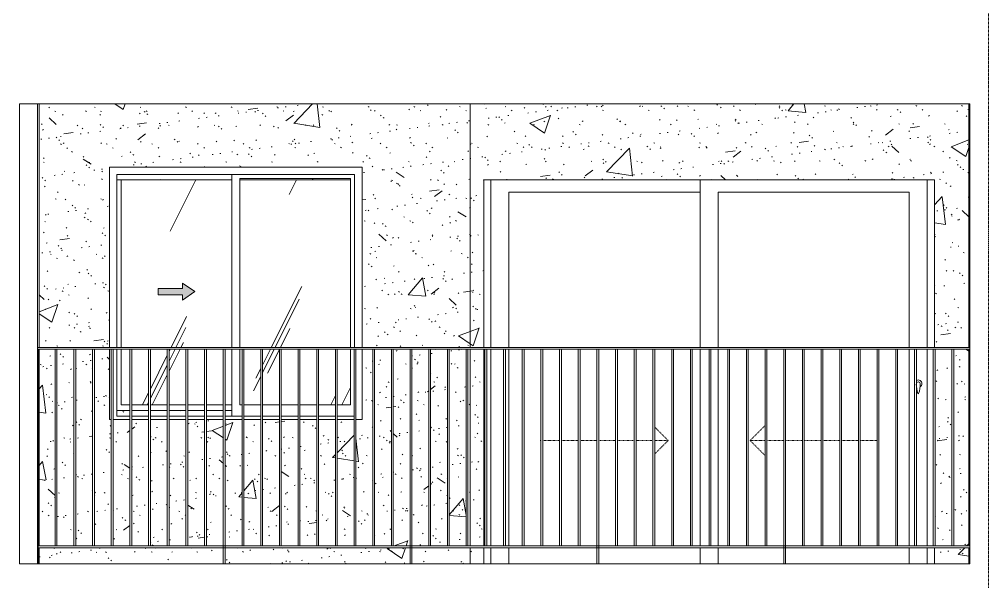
# Model space of a CAD drawing. Header units: millimetres. Extents: x -134153 to 99383, y -5233 to 35400.
# Drawn here: x 47884 to 53259, y 19302 to 22419 of the extents above; entities that cross this region are included whole.
import ezdxf

# ---------------------------------------------------------------- set-up
doc = ezdxf.new("R2010")
doc.units = ezdxf.units.MM
for name, pattern in [('1 NÉT CALL OUT', [6, 3, -3]), ('Dash', [6, 3, -3]), ('Grid Line', [22.225, 12.7, -3.175, 3.175, -3.175])]:
    doc.linetypes.add(name, pattern=pattern)
for name, color, linetype, lineweight in [('0-2', 250, 'Continuous', 5), ('A-DETL-GENF', 92, 'Continuous', 9), ('A-DETL-GENF-1', 92, '1 NÉT CALL OUT', 9), ('A-DOOR', 31, 'Continuous', 9), ('A-DOOR-FRAM', 31, 'Continuous', 9), ('A-DOOR-HDLN', 31, 'Dash', 9), ('A-FLOR-HRAL', 11, 'Continuous', 9), ('A-GLAZ', 151, 'Continuous', 9), ('A-GLAZ-3', 7, '1 NÉT CALL OUT', 9), ('A-WALL', 113, 'Continuous', 9), ('A-WALL-PATT-1', 9, 'Continuous', 9), ('I-WALL-1', 7, 'Continuous', 9), ('S-COLS', 52, 'Continuous', 9), ('S-GRID-1', 1, 'Grid Line', 9)]:
    doc.layers.add(name, color=color, linetype=linetype, lineweight=lineweight)
pattern_1 = [(50, (82572.6, 0), (1165.98, -102.01), [121.92, -1341.12]), (355, (82572.6, 0), (-225.554, 1222.763), [97.536, -1072.896]), (100.451, (82669.8, -8.5), (940.433, 1120.746), [103.616, -1139.776]), (46.184, (82572.6, 325.1), (1734.91, -269.07), [182.88, -2011.68]), (96.636, (82717.2, 302.7), (1519.38, 1583.54), [155.42, -1709.66]), (351.184, (82572.6, 325.1), (1519.39, 1583.52), [146.3, -1609.34]), (21, (82735.2, 243.8), (970.332, -654.498), [121.92, -1341.12]), (326, (82735.2, 243.8), (395.533, 1178.804), [97.536, -1072.896]), (71.451, (82816, 189.3), (1365.87, 524.296), [103.616, -1139.776]), (37.5, (82572.62, 0), (19.767, 541.153), [53.645, -1006.246, 53.645, -1035.507, -1076.96]), (37.5, (82572.62, 0), (19.767, 541.153), [-2149.043, 53.645, -1023.315]), (7.5, (82572.6, 0), (427.646, 641.156), [53.645, -567.334, 53.645, -981.862, -410.464]), (7.5, (82572.6, 0), (427.646, 641.156), [-1656.486, 53.645, -356.82]), (327.5, (82210.1, 0), (867.782, -36.665), [53.645, -352.755, 53.645, -1214.323, -1682.496]), (327.5, (82210.1, 0), (867.782, -36.665), [-1674.368, 53.645, -1628.85]), (317.5, (82047.56, 0), (948.028, 162.73), [53.645, -474.675, 53.645, -788.416, -1194.816]), (317.5, (82047.56, 0), (948.028, 162.73), [-1370.38, 53.645, -1141.17])]
pattern_2 = [(37.5, (82572.62, 0), (-5.1206, 156.61216), [5.364, -118.181, 5.364, -132.812, -132.08]), (37.5, (82572.62, 0), (-5.1206, 156.61216), [-261.722, 5.364, -126.716]), (7.5, (82572.62, 0), (143.847, 229.3842), [5.364, -61.285, 5.364, -105.989, -42.672]), (7.5, (82572.62, 0), (143.847, 229.3842), [-178.003, 5.364, -37.308]), (327.5, (82472.65, 0), (253.1176, 0.4601), [5.364, -35.276, 5.364, -140.94, -191.008]), (327.5, (82472.65, 0), (253.1176, 0.4601), [-186.944, 5.364, -185.644]), (317.5, (82472.65, 0), (244.3381, 71.3376), [5.364, -14.956, 5.364, -90.546, -109.728]), (317.5, (82472.65, 0), (244.3381, 71.3376), [-116.23, 5.364, -104.364])]
pattern_3 = [(63.435, (84482.24, 111.3), (-0.002, 1625.6), [567.96, -3066.99]), (63.435, (82856.64, 111.3), (-0.002, 1625.6), [567.96, -3066.99]), (63.435, (85260.4, 425.35), (-0.002, 1625.6), [567.96, -3066.99]), (63.435, (83634.8, 425.35), (-0.002, 1625.6), [567.96, -3066.99]), (63.435, (85142.64, 314.5), (-0.002, 1625.6), [567.96, -3066.99]), (63.435, (83517.04, 314.5), (-0.002, 1625.6), [567.96, -3066.99]), (63.435, (85022.6, 949.4), (-0.002, 1625.6), [276.06, -3358.9]), (63.435, (83397, 949.4), (-0.002, 1625.6), [276.06, -3358.9]), (63.435, (84944.06, 851.15), (-0.002, 1625.6), [567.96, -3066.99]), (63.435, (83318.46, 851.15), (-0.002, 1625.6), [567.96, -3066.99]), (63.435, (84957.9, 921.7), (-0.002, 1625.6), [567.96, -3066.99]), (63.435, (83332.3, 921.7), (-0.002, 1625.6), [567.96, -3066.99]), (63.435, (84302.1, 612.2), (-0.002, 1625.6), [567.96, -3066.99]), (63.435, (82676.5, 612.2), (-0.002, 1625.6), [567.96, -3066.99]), (63.435, (84315.9, 695.35), (-0.002, 1625.6), [567.96, -3066.99]), (63.435, (82690.3, 695.35), (-0.002, 1625.6), [567.96, -3066.99]), (63.435, (84319.65, 755.3), (-0.002, 1625.6), [567.96, -3066.99]), (63.435, (82694.05, 755.3), (-0.002, 1625.6), [567.96, -3066.99])]

# ---------------------------------------------------------------- blocks, each defined once
blk = doc.blocks.new('NCV_TKTC_TANG 6 - 8_rvt-6-TKCS_MẶT ĐỨNG HƯỚNG NAM')
at = {"layer": 'A-WALL-PATT-1'}
h = blk.add_hatch(dxfattribs=at)
h.set_pattern_fill('FP_31', color=256, style=0, pattern_type=2)
h.set_pattern_definition(pattern_1)
h.paths.add_polyline_path([(86756.1, 19400), (87508.6, 19400), (87508.6, 19490), (86487.6, 19490), (86487.6, 19400), (86546.1, 19400)])
h.paths.add_polyline_path([(88544.6, 19400), (88544.6, 19490), (87518.6, 19490), (87518.6, 19400), (88522.9, 19400)])
h.paths.add_polyline_path([(88554.6, 19400), (88877.6, 19400), (88877.6, 19490), (88554.6, 19490)])
h.paths.add_polyline_path([(88337.4, 19500), (88337.4, 20590), (88277.6, 20590), (88277.6, 20200), (88243.8, 20200), (88243.8, 19500)])
h.paths.add_polyline_path([(88347.4, 19500), (88441, 19500), (88441, 20590), (88347.4, 20590), (88347.4, 19763.8)])
h.paths.add_polyline_path([(88451, 19500), (88544.6, 19500), (88544.6, 20590), (88451, 20590), (88451, 19763.8)])
h.paths.add_polyline_path([(86576.2, 19500), (86576.2, 20590), (86487.6, 20590), (86487.6, 19500)])
h.paths.add_polyline_path([(86935.1, 19500), (86990.6, 19500), (86990.6, 20200), (86897, 20200), (86897, 19500)])
h.paths.add_polyline_path([(86887, 19500), (86887, 20200), (86877.6, 20200), (86877.6, 20590), (86793.4, 20590), (86793.4, 19500)])
h.paths.add_polyline_path([(86783.4, 19500), (86783.4, 20590), (86689.8, 20590), (86689.8, 19500)])
h.paths.add_polyline_path([(87000.6, 19500), (87094.2, 19500), (87094.2, 20200), (87000.6, 20200), (87000.6, 19536.6)])
h.paths.add_polyline_path([(87104.2, 19500), (87197.8, 19500), (87197.8, 20200), (87104.2, 20200), (87104.2, 19594.5)])
h.paths.add_polyline_path([(87207.8, 19500), (87301.4, 19500), (87301.4, 20200), (87207.8, 20200), (87207.8, 19652.3)])
h.paths.add_polyline_path([(87311.4, 19500), (87405, 19500), (87405, 20200), (87311.4, 20200), (87311.4, 19710.2)])
h.paths.add_polyline_path([(87415, 19500), (87508.6, 19500), (87508.6, 20200), (87415, 20200), (87415, 19763.8)])
h.paths.add_polyline_path([(87518.6, 19500), (87612.2, 19500), (87612.2, 20200), (87518.6, 20200), (87518.6, 19763.8)])
h.paths.add_polyline_path([(87622.2, 19500), (87715.8, 19500), (87715.8, 20200), (87622.2, 20200), (87622.2, 19763.8)])
h.paths.add_polyline_path([(87725.8, 19500), (87819.4, 19500), (87819.4, 20200), (87725.8, 20200), (87725.8, 19763.8)])
h.paths.add_polyline_path([(87829.4, 19500), (87923, 19500), (87923, 20200), (87829.4, 20200), (87829.4, 19763.8)])
h.paths.add_polyline_path([(87933, 19500), (88026.6, 19500), (88026.6, 20200), (87933, 20200), (87933, 19763.8)])
h.paths.add_polyline_path([(88036.6, 19500), (88130.2, 19500), (88130.2, 20200), (88036.6, 20200), (88036.6, 19763.8)])
h.paths.add_polyline_path([(88140.2, 19500), (88233.8, 19500), (88233.8, 20200), (88140.2, 20200), (88140.2, 19763.8)])
h.paths.add_polyline_path([(88554.6, 19500), (88648.2, 19500), (88648.2, 20590), (88554.6, 20590), (88554.6, 19763.8)])
h.paths.add_polyline_path([(88658.2, 19500), (88751.8, 19500), (88751.8, 20590), (88658.2, 20590), (88658.2, 19615.7)])
h.paths.add_polyline_path([(86679.8, 19500), (86679.8, 20590), (86586.2, 20590), (86586.2, 19500)])
h.paths.add_polyline_path([(88877.6, 19500), (88877.6, 20590), (88865.4, 20590), (88865.4, 19500)])
h.paths.add_polyline_path([(88855.4, 19500), (88855.4, 20590), (88761.8, 20590), (88761.8, 19500)])
h.paths.add_polyline_path([(87415, 20219.1), (87508.6, 20219.1), (87508.6, 20250), (87415, 20250)])
h.paths.add_polyline_path([(87555.3, 20219.1), (87555.3, 20250), (87518.6, 20250), (87518.6, 20219.1)])
h.paths.add_polyline_path([(86936.4, 20219.1), (86990.6, 20219.1), (86990.6, 20250), (86918.5, 20250), (86918.5, 20219.1)])
h.paths.add_polyline_path([(87000.6, 20219.1), (87094.2, 20219.1), (87094.2, 20250), (87000.6, 20250)])
h.paths.add_polyline_path([(87104.2, 20219.1), (87197.8, 20219.1), (87197.8, 20250), (87104.2, 20250)])
h.paths.add_polyline_path([(87207.8, 20219.1), (87301.4, 20219.1), (87301.4, 20250), (87207.8, 20250)])
h.paths.add_polyline_path([(87311.4, 20219.1), (87405, 20219.1), (87405, 20250), (87311.4, 20250)])
h.paths.add_polyline_path([(88376.2, 20600), (88877.6, 20600), (88877.6, 21950), (86487.6, 21950), (86487.6, 20600), (86877.6, 20600), (86877.6, 21600), (88277.6, 21600), (88277.6, 20600)])
h.paths.add_polyline_path([(87555.3, 21530), (87555.3, 21559.1), (86918.5, 21559.1), (86918.5, 21530), (86936.4, 21530)])
h.paths.add_polyline_path([(87599.8, 21530), (88214.1, 21530), (88214.1, 21536.5), (87599.8, 21536.5)])
h = blk.add_hatch(dxfattribs=at)
h.set_pattern_fill('FP_32', color=256, style=0, pattern_type=2)
h.set_pattern_definition(pattern_2)
h.paths.add_polyline_path([(86756.1, 19400), (87508.6, 19400), (87508.6, 19490), (86487.6, 19490), (86487.6, 19400), (86546.1, 19400)])
h.paths.add_polyline_path([(88544.6, 19400), (88544.6, 19490), (87518.6, 19490), (87518.6, 19400), (88522.9, 19400)])
h.paths.add_polyline_path([(88554.6, 19400), (88877.6, 19400), (88877.6, 19490), (88554.6, 19490)])
h.paths.add_polyline_path([(88337.4, 19500), (88337.4, 20590), (88277.6, 20590), (88277.6, 20200), (88243.8, 20200), (88243.8, 19500)])
h.paths.add_polyline_path([(88347.4, 19500), (88441, 19500), (88441, 20590), (88347.4, 20590), (88347.4, 19763.8)])
h.paths.add_polyline_path([(88451, 19500), (88544.6, 19500), (88544.6, 20590), (88451, 20590), (88451, 19763.8)])
h.paths.add_polyline_path([(86576.2, 19500), (86576.2, 20590), (86487.6, 20590), (86487.6, 19500)])
h.paths.add_polyline_path([(86935.1, 19500), (86990.6, 19500), (86990.6, 20200), (86897, 20200), (86897, 19500)])
h.paths.add_polyline_path([(86887, 19500), (86887, 20200), (86877.6, 20200), (86877.6, 20590), (86793.4, 20590), (86793.4, 19500)])
h.paths.add_polyline_path([(86783.4, 19500), (86783.4, 20590), (86689.8, 20590), (86689.8, 19500)])
h.paths.add_polyline_path([(87000.6, 19500), (87094.2, 19500), (87094.2, 20200), (87000.6, 20200), (87000.6, 19536.6)])
h.paths.add_polyline_path([(87104.2, 19500), (87197.8, 19500), (87197.8, 20200), (87104.2, 20200), (87104.2, 19594.5)])
h.paths.add_polyline_path([(87207.8, 19500), (87301.4, 19500), (87301.4, 20200), (87207.8, 20200), (87207.8, 19652.3)])
h.paths.add_polyline_path([(87311.4, 19500), (87405, 19500), (87405, 20200), (87311.4, 20200), (87311.4, 19710.2)])
h.paths.add_polyline_path([(87415, 19500), (87508.6, 19500), (87508.6, 20200), (87415, 20200), (87415, 19763.8)])
h.paths.add_polyline_path([(87518.6, 19500), (87612.2, 19500), (87612.2, 20200), (87518.6, 20200), (87518.6, 19763.8)])
h.paths.add_polyline_path([(87622.2, 19500), (87715.8, 19500), (87715.8, 20200), (87622.2, 20200), (87622.2, 19763.8)])
h.paths.add_polyline_path([(87725.8, 19500), (87819.4, 19500), (87819.4, 20200), (87725.8, 20200), (87725.8, 19763.8)])
h.paths.add_polyline_path([(87829.4, 19500), (87923, 19500), (87923, 20200), (87829.4, 20200), (87829.4, 19763.8)])
h.paths.add_polyline_path([(87933, 19500), (88026.6, 19500), (88026.6, 20200), (87933, 20200), (87933, 19763.8)])
h.paths.add_polyline_path([(88036.6, 19500), (88130.2, 19500), (88130.2, 20200), (88036.6, 20200), (88036.6, 19763.8)])
h.paths.add_polyline_path([(88140.2, 19500), (88233.8, 19500), (88233.8, 20200), (88140.2, 20200), (88140.2, 19763.8)])
h.paths.add_polyline_path([(88554.6, 19500), (88648.2, 19500), (88648.2, 20590), (88554.6, 20590), (88554.6, 19763.8)])
h.paths.add_polyline_path([(88658.2, 19500), (88751.8, 19500), (88751.8, 20590), (88658.2, 20590), (88658.2, 19615.7)])
h.paths.add_polyline_path([(86679.8, 19500), (86679.8, 20590), (86586.2, 20590), (86586.2, 19500)])
h.paths.add_polyline_path([(88877.6, 19500), (88877.6, 20590), (88865.4, 20590), (88865.4, 19500)])
h.paths.add_polyline_path([(88855.4, 19500), (88855.4, 20590), (88761.8, 20590), (88761.8, 19500)])
h.paths.add_polyline_path([(87415, 20219.1), (87508.6, 20219.1), (87508.6, 20250), (87415, 20250)])
h.paths.add_polyline_path([(87555.3, 20219.1), (87555.3, 20250), (87518.6, 20250), (87518.6, 20219.1)])
h.paths.add_polyline_path([(86936.4, 20219.1), (86990.6, 20219.1), (86990.6, 20250), (86918.5, 20250), (86918.5, 20219.1)])
h.paths.add_polyline_path([(87000.6, 20219.1), (87094.2, 20219.1), (87094.2, 20250), (87000.6, 20250)])
h.paths.add_polyline_path([(87104.2, 20219.1), (87197.8, 20219.1), (87197.8, 20250), (87104.2, 20250)])
h.paths.add_polyline_path([(87207.8, 20219.1), (87301.4, 20219.1), (87301.4, 20250), (87207.8, 20250)])
h.paths.add_polyline_path([(87311.4, 20219.1), (87405, 20219.1), (87405, 20250), (87311.4, 20250)])
h.paths.add_polyline_path([(88376.2, 20600), (88877.6, 20600), (88877.6, 21950), (86487.6, 21950), (86487.6, 20600), (86877.6, 20600), (86877.6, 21600), (88277.6, 21600), (88277.6, 20600)])
h.paths.add_polyline_path([(87555.3, 21530), (87555.3, 21559.1), (86918.5, 21559.1), (86918.5, 21530), (86936.4, 21530)])
h.paths.add_polyline_path([(87599.8, 21530), (88214.1, 21530), (88214.1, 21536.5), (87599.8, 21536.5)])
h = blk.add_hatch(dxfattribs=at)
h.set_pattern_fill('FP_31', color=256, style=0, pattern_type=2)
h.set_pattern_definition(pattern_1)
h.paths.add_polyline_path([(91642.6, 19400), (91642.6, 19490), (91452.6, 19490), (91452.6, 19400), (91630.1, 19400)])
h.paths.add_polyline_path([(88877.6, 19400), (88952.6, 19400), (88952.6, 19490), (88877.6, 19490)])
h.paths.add_polyline_path([(88877.6, 19500), (88952.6, 19500), (88952.6, 20590), (88877.6, 20590), (88877.6, 19763.8)])
h.paths.add_polyline_path([(91642.6, 19500), (91642.6, 20590), (91559, 20590), (91559, 19500), (91621.7, 19500)])
h.paths.add_polyline_path([(91455.4, 19500), (91549, 19500), (91549, 20590), (91455.4, 20590), (91455.4, 19763.8)])
h.paths.add_polyline_path([(88952.6, 20600), (88952.6, 21530), (91452.6, 21530), (91452.6, 20600), (91642.6, 20600), (91642.6, 21950), (88877.6, 21950), (88877.6, 20600), (88922, 20600)])
h = blk.add_hatch(dxfattribs=at)
h.set_pattern_fill('FP_32', color=256, style=0, pattern_type=2)
h.set_pattern_definition(pattern_2)
h.paths.add_polyline_path([(91642.6, 19400), (91642.6, 19490), (91452.6, 19490), (91452.6, 19400), (91630.1, 19400)])
h.paths.add_polyline_path([(88877.6, 19400), (88952.6, 19400), (88952.6, 19490), (88877.6, 19490)])
h.paths.add_polyline_path([(88877.6, 19500), (88952.6, 19500), (88952.6, 20590), (88877.6, 20590), (88877.6, 19763.8)])
h.paths.add_polyline_path([(91642.6, 19500), (91642.6, 20590), (91559, 20590), (91559, 19500), (91621.7, 19500)])
h.paths.add_polyline_path([(91455.4, 19500), (91549, 19500), (91549, 20590), (91455.4, 20590), (91455.4, 19763.8)])
h.paths.add_polyline_path([(88952.6, 20600), (88952.6, 21530), (91452.6, 21530), (91452.6, 20600), (91642.6, 20600), (91642.6, 21950), (88877.6, 21950), (88877.6, 20600), (88922, 20600)])
at = {"layer": 'I-WALL-1'}
for p, q in [((86487.6, 21950), (86487.6, 20600)), ((88877.6, 21950), (88877.6, 20600)), ((91642.6, 20600), (91642.6, 21950)), ((86918.5, 21530), (87555.3, 21530)), ((87599.8, 21530), (88214.1, 21530)), ((88952.6, 20600), (88952.6, 21530)), ((88952.6, 21530), (91452.6, 21530)), ((91452.6, 21530), (91452.6, 20600)), ((86487.6, 20590), (86487.6, 19500)), ((88877.6, 20590), (88877.6, 19500)), ((88952.6, 19500), (88952.6, 20590)), ((91642.6, 19500), (91642.6, 20590)), ((86990.6, 20250), (86918.5, 20250)), ((87094.2, 20250), (87000.6, 20250)), ((87197.8, 20250), (87104.2, 20250)), ((87301.4, 20250), (87207.8, 20250)), ((87405, 20250), (87311.4, 20250)), ((87508.6, 20250), (87415, 20250)), ((87555.3, 20250), (87518.6, 20250)), ((86487.6, 19490), (86487.6, 19400)), ((88877.6, 19490), (88877.6, 19400)), ((88952.6, 19400), (88952.6, 19490)), ((91452.6, 19490), (91452.6, 19400)), ((91642.6, 19399.8), (91642.6, 19490))]:
    blk.add_line(p, q, dxfattribs=at)
blk = doc.blocks.new('1_FAMILY RVT - W01-WxH 1400x1400xmm-V396-TKCS_MẶT ĐỨNG HƯỚNG NAM')
at = {"layer": 'A-DETL-GENF-1'}
blk.add_hatch(color=256, dxfattribs=at).paths.add_polyline_path([(87282.1, 20862.1), (87349.8, 20909.5), (87282.1, 20957), (87282.1, 20926.5), (87146.6, 20926.5), (87146.6, 20892.6), (87282.1, 20892.6), (87282.1, 20868)])
at = {"layer": 'A-GLAZ'}
h = blk.add_hatch(dxfattribs=at)
h.set_pattern_fill('FP_30', color=256, style=0, pattern_type=2)
h.set_pattern_definition(pattern_3)
h.paths.add_polyline_path([(86990.6, 20282.6), (86990.6, 20590), (86941.1, 20590), (86941.1, 20282.6)])
h.paths.add_polyline_path([(87000.6, 20282.6), (87094.2, 20282.6), (87094.2, 20590), (87000.6, 20590), (87000.6, 20342.1)])
h.paths.add_polyline_path([(87104.2, 20282.6), (87197.8, 20282.6), (87197.8, 20590), (87104.2, 20590), (87104.2, 20445.7)])
h.paths.add_polyline_path([(87207.8, 20282.6), (87301.4, 20282.6), (87301.4, 20590), (87207.8, 20590), (87207.8, 20549.3)])
h.paths.add_polyline_path([(87311.4, 20282.6), (87405, 20282.6), (87405, 20590), (87311.4, 20590), (87311.4, 20526.5)])
h.paths.add_polyline_path([(87415, 20282.6), (87508.6, 20282.6), (87508.6, 20590), (87415, 20590), (87415, 20422.9)])
h.paths.add_polyline_path([(87518.6, 20282.6), (87555.3, 20282.6), (87555.3, 20590), (87518.6, 20590), (87518.6, 20319.3)])
h.paths.add_polyline_path([(87258.5, 20600), (87555.3, 20600), (87555.3, 21530), (86941.1, 21530), (86941.1, 20600)])
h.paths.add_polyline_path([(87282.1, 20862.1), (87282.1, 20892.6), (87146.6, 20892.6), (87146.6, 20926.5), (87282.1, 20926.5), (87282.1, 20957), (87349.8, 20909.5), (87290.6, 20868)])
h = blk.add_hatch(dxfattribs=at)
h.set_pattern_fill('FP_30', color=256, style=0, pattern_type=2)
h.set_pattern_definition(pattern_3)
h.paths.add_polyline_path([(87612.2, 20282.6), (87612.2, 20590), (87599.8, 20590), (87599.8, 20282.6)])
h.paths.add_polyline_path([(87622.2, 20282.6), (87715.8, 20282.6), (87715.8, 20590), (87622.2, 20590), (87622.2, 20314.5)])
h.paths.add_polyline_path([(87725.8, 20282.6), (87819.4, 20282.6), (87819.4, 20590), (87725.8, 20590), (87725.8, 20462.5)])
h.paths.add_polyline_path([(87829.4, 20282.6), (87923, 20282.6), (87923, 20590), (87829.4, 20590)])
h.paths.add_polyline_path([(87933, 20282.6), (88026.6, 20282.6), (88026.6, 20590), (87933, 20590)])
h.paths.add_polyline_path([(88036.6, 20282.6), (88130.2, 20282.6), (88130.2, 20590), (88036.6, 20590), (88036.6, 20536.1)])
h.paths.add_polyline_path([(88140.2, 20282.6), (88214.1, 20282.6), (88214.1, 20590), (88140.2, 20590), (88140.2, 20388.1)])
h.paths.add_polyline_path([(88214.1, 20600), (88214.1, 21530), (87599.8, 21530), (87599.8, 20600), (87991.8, 20600)])
at = {"layer": 'A-DETL-GENF'}
for p, q in [((87146.6, 20926.5), (87146.6, 20892.6)), ((87146.6, 20926.5), (87282.1, 20926.5)), ((87282.1, 20926.5), (87146.6, 20926.5)), ((87146.6, 20926.5), (87146.6, 20892.6)), ((87282.1, 20957), (87282.1, 20926.5)), ((87349.8, 20909.5), (87282.1, 20957)), ((87349.8, 20909.5), (87282.1, 20957)), ((87282.1, 20957), (87282.1, 20926.5)), ((87349.8, 20909.5), (87282.1, 20862.1)), ((87282.1, 20862.1), (87349.8, 20909.5)), ((87146.6, 20892.6), (87282.1, 20892.6)), ((87146.6, 20892.6), (87282.1, 20892.6)), ((87282.1, 20892.6), (87282.1, 20862.1)), ((87282.1, 20892.6), (87282.1, 20862.1))]:
    blk.add_line(p, q, dxfattribs=at)
at = {"layer": 'A-GLAZ'}
for p, q in [((88277.6, 21600), (86877.6, 21600)), ((86877.6, 21600), (86877.6, 20600)), ((86918.5, 21559.1), (88236.6, 21559.1)), ((86918.5, 20600), (86918.5, 21559.1)), ((87555.3, 21559.1), (87555.3, 20600)), ((88236.6, 20600), (88236.6, 21559.1)), ((88277.6, 21600), (88277.6, 20600)), ((86941.1, 21530), (86941.1, 20600)), ((87599.8, 20600), (87599.8, 21536.5)), ((87599.8, 21536.5), (88214.1, 21536.5)), ((88214.1, 21536.5), (88214.1, 20600)), ((86877.6, 20590), (86877.6, 20200)), ((86918.5, 20219), (86918.5, 20590)), ((86941.1, 20590), (86941.1, 20282.6)), ((87555.3, 20590), (87555.3, 20219)), ((87599.8, 20282.6), (87599.8, 20590)), ((88214.1, 20590), (88214.1, 20282.6)), ((88277.6, 20590), (88277.6, 20200)), ((86941.1, 20282.6), (86990.6, 20282.6)), ((87000.6, 20282.6), (87094.2, 20282.6)), ((87104.2, 20282.6), (87197.8, 20282.6)), ((87207.8, 20282.6), (87301.4, 20282.6)), ((87311.4, 20282.6), (87405, 20282.6)), ((87415, 20282.6), (87508.6, 20282.6)), ((87518.6, 20282.6), (87555.3, 20282.6)), ((87612.2, 20282.6), (87599.8, 20282.6)), ((87715.8, 20282.6), (87622.2, 20282.6)), ((87819.4, 20282.6), (87725.8, 20282.6)), ((87923, 20282.6), (87829.4, 20282.6)), ((88026.6, 20282.6), (87933, 20282.6)), ((88130.2, 20282.6), (88036.6, 20282.6)), ((88214.1, 20282.6), (88140.2, 20282.6)), ((86990.6, 20219), (86918.5, 20219)), ((87094.2, 20219), (87000.6, 20219)), ((87197.8, 20219), (87104.2, 20219)), ((87301.4, 20219), (87207.8, 20219)), ((87405, 20219), (87311.4, 20219)), ((87508.6, 20219), (87415, 20219)), ((87612.2, 20219), (87518.6, 20219)), ((87715.8, 20219), (87622.2, 20219)), ((87819.4, 20219), (87725.8, 20219)), ((87923, 20219), (87829.4, 20219)), ((88026.6, 20219), (87933, 20219)), ((88130.2, 20219), (88036.6, 20219)), ((88233.8, 20219), (88140.2, 20219)), ((86887, 20200), (86877.6, 20200)), ((86990.6, 20200), (86897, 20200)), ((87094.2, 20200), (87000.6, 20200)), ((87197.8, 20200), (87104.2, 20200)), ((87301.4, 20200), (87207.8, 20200)), ((87405, 20200), (87311.4, 20200)), ((87508.6, 20200), (87415, 20200)), ((87612.2, 20200), (87518.6, 20200)), ((87715.8, 20200), (87622.2, 20200)), ((87819.4, 20200), (87725.8, 20200)), ((87923, 20200), (87829.4, 20200)), ((88026.6, 20200), (87933, 20200)), ((88130.2, 20200), (88036.6, 20200)), ((88233.8, 20200), (88140.2, 20200)), ((88277.6, 20200), (88243.8, 20200))]:
    blk.add_line(p, q, dxfattribs=at)
blk = doc.blocks.new('DEG_02-DEG_03 - DEG_02-2500x2400mm-CỬA ĐI 02 CÁNH TRƯỢT-V255-TKCS_MẶT ĐỨNG HƯỚNG NAM')
at = {"layer": 'A-DOOR'}
for p, q in [((90152.6, 10400), (90152.6, 11330)), ((91412.6, 11330), (91412.6, 10400)), ((89092.6, 11260), (89092.6, 10400)), ((89092.6, 11260), (90152.6, 11260)), ((90252.6, 11260), (90252.6, 10400)), ((90252.6, 11260), (91312.6, 11260)), ((91312.6, 10400), (91312.6, 11260)), ((89092.6, 10390), (89092.6, 9300)), ((90152.6, 9300), (90152.6, 10390)), ((90252.6, 10390), (90252.6, 9300)), ((91312.6, 9300), (91312.6, 10390)), ((91412.6, 10390), (91412.6, 9300)), ((89092.6, 9290), (89092.6, 9200)), ((90152.6, 9200), (90152.6, 9290)), ((90252.6, 9290), (90252.6, 9200)), ((91312.6, 9200), (91312.6, 9290)), ((91412.6, 9290), (91412.6, 9200))]:
    blk.add_line(p, q, dxfattribs=at)
at = {"layer": 'A-DOOR', "flags": 128}
blk.add_lwpolyline([(91364.1, 10208.7), (91364.1, 10208.7), (91364, 10208.7), (91364, 10208.7), (91364, 10208.7), (91364, 10208.7), (91364, 10208.7), (91364, 10208.7), (91363.9, 10208.7), (91363.9, 10208.7), (91363.9, 10208.7), (91363.9, 10208.7), (91363.8, 10208.7), (91363.8, 10208.7), (91363.8, 10208.7), (91363.7, 10208.7), (91363.7, 10208.7), (91363.7, 10208.7), (91363.6, 10208.7), (91363.6, 10208.7), (91363.5, 10208.7), (91363.5, 10208.7), (91363.4, 10208.7), (91363.4, 10208.7), (91363.3, 10208.7), (91363.3, 10208.7), (91363.2, 10208.7), (91363.2, 10208.7), (91363.1, 10208.7), (91363.1, 10208.7), (91363, 10208.7), (91362.9, 10208.7), (91362.9, 10208.7), (91362.8, 10208.7), (91362.8, 10208.7), (91362.7, 10208.7), (91362.6, 10208.7), (91362.6, 10208.7), (91362.5, 10208.7), (91362.5, 10208.7), (91362.4, 10208.7), (91362.3, 10208.7), (91362.3, 10208.7), (91362.2, 10208.7), (91362.2, 10208.7), (91362.1, 10208.7), (91362.1, 10208.7), (91362, 10208.7), (91361.9, 10208.7), (91361.9, 10208.7), (91361.8, 10208.7), (91361.8, 10208.7), (91361.7, 10208.7), (91361.7, 10208.7), (91361.6, 10208.7), (91361.6, 10208.7), (91361.5, 10208.7), (91361.5, 10208.7), (91361.5, 10208.7), (91361.4, 10208.7), (91361.4, 10208.7), (91361.3, 10208.7), (91361.3, 10208.7), (91361.3, 10208.7), (91361.2, 10208.7), (91361.2, 10208.7), (91361.2, 10208.7), (91361.2, 10208.7), (91361.2, 10208.7), (91361.1, 10208.7), (91361.1, 10208.7), (91361.1, 10208.7), (91361.1, 10208.7), (91361.1, 10208.7), (91361.1, 10208.7), (91361.1, 10208.7)], dxfattribs=at)
at = {"layer": 'A-DOOR'}
for centre, radius, start, end in [((91362.6, 10200), 20, 0, 120), ((91516.4, 10199.2), 164.8, 180.6304, 199.134), ((91361.1, 10199.2), 9.45, 90, 165), ((91364.1, 10199.2), 9.45, 0, 90), ((91208.8, 10199.2), 164.8, 340.866, 0), ((91362.6, 10200), 20, 300, 0), ((91362.9, 10146), 2.34, 199.134, 261.031), ((91362.2, 10146), 2.34, 278.969, 340.866)]:
    blk.add_arc(centre, radius, start, end, dxfattribs=at)
at = {"layer": 'A-DOOR-FRAM'}
for p, q in [((88992.6, 10400), (88992.6, 11330)), ((91412.6, 10400), (91412.6, 11330)), ((88992.6, 9300), (88992.6, 10390)), ((91412.6, 9300), (91412.6, 10390)), ((88992.6, 9200), (88992.6, 9290)), ((91412.6, 9200), (91412.6, 9290))]:
    blk.add_line(p, q, dxfattribs=at)
at = {"layer": 'A-DOOR-HDLN'}
for p, q in [((89975.3, 9884.2), (89901.4, 9958.2)), ((90429.8, 9884.2), (90513, 9967.4)), ((89265.3, 9884.2), (89269.8, 9884.2)), ((89279.8, 9884.2), (89373.4, 9884.2)), ((89383.4, 9884.2), (89477, 9884.2)), ((89487, 9884.2), (89580.6, 9884.2)), ((89590.6, 9884.2), (89684.2, 9884.2)), ((89694.2, 9884.2), (89787.8, 9884.2)), ((89797.8, 9884.2), (89891.4, 9884.2)), ((89975.3, 9884.2), (89901.4, 9810.3)), ((89901.4, 9884.2), (89975.3, 9884.2)), ((90429.8, 9884.2), (90513, 9801.1)), ((90513, 9884.2), (90429.8, 9884.2)), ((90616.6, 9884.2), (90523, 9884.2)), ((90720.2, 9884.2), (90626.6, 9884.2)), ((90823.8, 9884.2), (90730.2, 9884.2)), ((90927.4, 9884.2), (90833.8, 9884.2)), ((91031, 9884.2), (90937.4, 9884.2)), ((91134.6, 9884.2), (91041, 9884.2))]:
    blk.add_line(p, q, dxfattribs=at)
blk = doc.blocks.new('Railing - 10mm-1251313-TKCS_MẶT ĐỨNG HƯỚNG NAM')
at = {"layer": 'A-FLOR-HRAL'}
for p, q in [((52620.064287, 5900), (52620.064287, 6990)), ((52630.064287, 5900), (52630.064287, 6990))]:
    blk.add_line(p, q, dxfattribs=at)
blk = doc.blocks.new('Railing - 50 x 10mm-1251315-TKCS_MẶT ĐỨNG HƯỚNG NAM')
at = {"layer": 'A-FLOR-HRAL'}
for p, q in [((51697.564287, 5800), (51697.564287, 6990)), ((51707.564287, 6990), (51697.564287, 6990)), ((51707.564287, 5800), (51707.564287, 6990))]:
    blk.add_line(p, q, dxfattribs=at)
blk = doc.blocks.new('Railing - 50 x 10mm-1251311-TKCS_MẶT ĐỨNG HƯỚNG NAM')
at = {"layer": 'A-FLOR-HRAL'}
for p in [(52722.564287, 5800), (52727.564287, 6990)]:
    blk.add_line(p, (52722.564287, 6990), dxfattribs=at)
blk = doc.blocks.new('Railing - Railing-3820929-TKCS_MẶT ĐỨNG HƯỚNG NAM')
at = {"layer": 'A-FLOR-HRAL'}
for p, q in [((86477.6, 19500), (91647.6, 19500)), ((91647.6, 19490), (86477.6, 19490))]:
    blk.add_line(p, q, dxfattribs=at)
at = {"extrusion": (0, 0, -1), "zscale": -1}
for name, p in [('Railing - 50 x 10mm-1251311-TKCS_MẶT ĐỨNG HƯỚNG NAM', (-139205.1, 13600)), ('Railing - 10mm-1251313-TKCS_MẶT ĐỨNG HƯỚNG NAM', (-139206.2, 13600)), ('Railing - 10mm-1251313-TKCS_MẶT ĐỨNG HƯỚNG NAM', (-139309.8, 13600)), ('Railing - 10mm-1251313-TKCS_MẶT ĐỨNG HƯỚNG NAM', (-139413.4, 13600)), ('Railing - 10mm-1251313-TKCS_MẶT ĐỨNG HƯỚNG NAM', (-139517, 13600)), ('Railing - 10mm-1251313-TKCS_MẶT ĐỨNG HƯỚNG NAM', (-139620.6, 13600)), ('Railing - 10mm-1251313-TKCS_MẶT ĐỨNG HƯỚNG NAM', (-139724.2, 13600)), ('Railing - 10mm-1251313-TKCS_MẶT ĐỨNG HƯỚNG NAM', (-139827.8, 13600)), ('Railing - 10mm-1251313-TKCS_MẶT ĐỨNG HƯỚNG NAM', (-139931.4, 13600)), ('Railing - 10mm-1251313-TKCS_MẶT ĐỨNG HƯỚNG NAM', (-140035, 13600)), ('Railing - 50 x 10mm-1251315-TKCS_MẶT ĐỨNG HƯỚNG NAM', (-139216.1, 13600)), ('Railing - 10mm-1251313-TKCS_MẶT ĐỨNG HƯỚNG NAM', (-140242.2, 13600)), ('Railing - 10mm-1251313-TKCS_MẶT ĐỨNG HƯỚNG NAM', (-140345.8, 13600)), ('Railing - 10mm-1251313-TKCS_MẶT ĐỨNG HƯỚNG NAM', (-140449.4, 13600)), ('Railing - 10mm-1251313-TKCS_MẶT ĐỨNG HƯỚNG NAM', (-140553, 13600)), ('Railing - 10mm-1251313-TKCS_MẶT ĐỨNG HƯỚNG NAM', (-140656.6, 13600)), ('Railing - 10mm-1251313-TKCS_MẶT ĐỨNG HƯỚNG NAM', (-140760.2, 13600)), ('Railing - 10mm-1251313-TKCS_MẶT ĐỨNG HƯỚNG NAM', (-140863.8, 13600)), ('Railing - 10mm-1251313-TKCS_MẶT ĐỨNG HƯỚNG NAM', (-140967.4, 13600)), ('Railing - 10mm-1251313-TKCS_MẶT ĐỨNG HƯỚNG NAM', (-141071, 13600)), ('Railing - 50 x 10mm-1251315-TKCS_MẶT ĐỨNG HƯỚNG NAM', (-140252.1, 13600)), ('Railing - 10mm-1251313-TKCS_MẶT ĐỨNG HƯỚNG NAM', (-141278.2, 13600)), ('Railing - 10mm-1251313-TKCS_MẶT ĐỨNG HƯỚNG NAM', (-141381.8, 13600)), ('Railing - 10mm-1251313-TKCS_MẶT ĐỨNG HƯỚNG NAM', (-141485.4, 13600)), ('Railing - 10mm-1251313-TKCS_MẶT ĐỨNG HƯỚNG NAM', (-141589, 13600)), ('Railing - 10mm-1251313-TKCS_MẶT ĐỨNG HƯỚNG NAM', (-141692.6, 13600)), ('Railing - 10mm-1251313-TKCS_MẶT ĐỨNG HƯỚNG NAM', (-141796.2, 13600)), ('Railing - 10mm-1251313-TKCS_MẶT ĐỨNG HƯỚNG NAM', (-141899.8, 13600)), ('Railing - 10mm-1251313-TKCS_MẶT ĐỨNG HƯỚNG NAM', (-142003.4, 13600)), ('Railing - 10mm-1251313-TKCS_MẶT ĐỨNG HƯỚNG NAM', (-142107, 13600)), ('Railing - 50 x 10mm-1251315-TKCS_MẶT ĐỨNG HƯỚNG NAM', (-141288.1, 13600)), ('Railing - 10mm-1251313-TKCS_MẶT ĐỨNG HƯỚNG NAM', (-142314.2, 13600)), ('Railing - 10mm-1251313-TKCS_MẶT ĐỨNG HƯỚNG NAM', (-142417.8, 13600)), ('Railing - 10mm-1251313-TKCS_MẶT ĐỨNG HƯỚNG NAM', (-142521.4, 13600)), ('Railing - 10mm-1251313-TKCS_MẶT ĐỨNG HƯỚNG NAM', (-142625, 13600)), ('Railing - 10mm-1251313-TKCS_MẶT ĐỨNG HƯỚNG NAM', (-142728.6, 13600)), ('Railing - 10mm-1251313-TKCS_MẶT ĐỨNG HƯỚNG NAM', (-142832.2, 13600)), ('Railing - 10mm-1251313-TKCS_MẶT ĐỨNG HƯỚNG NAM', (-142935.8, 13600)), ('Railing - 10mm-1251313-TKCS_MẶT ĐỨNG HƯỚNG NAM', (-143039.4, 13600)), ('Railing - 10mm-1251313-TKCS_MẶT ĐỨNG HƯỚNG NAM', (-143143, 13600)), ('Railing - 50 x 10mm-1251315-TKCS_MẶT ĐỨNG HƯỚNG NAM', (-142324.1, 13600)), ('Railing - 10mm-1251313-TKCS_MẶT ĐỨNG HƯỚNG NAM', (-143350.2, 13600)), ('Railing - 10mm-1251313-TKCS_MẶT ĐỨNG HƯỚNG NAM', (-143453.8, 13600)), ('Railing - 10mm-1251313-TKCS_MẶT ĐỨNG HƯỚNG NAM', (-143557.4, 13600)), ('Railing - 10mm-1251313-TKCS_MẶT ĐỨNG HƯỚNG NAM', (-143661, 13600)), ('Railing - 10mm-1251313-TKCS_MẶT ĐỨNG HƯỚNG NAM', (-143764.6, 13600)), ('Railing - 10mm-1251313-TKCS_MẶT ĐỨNG HƯỚNG NAM', (-143868.2, 13600)), ('Railing - 10mm-1251313-TKCS_MẶT ĐỨNG HƯỚNG NAM', (-143971.8, 13600)), ('Railing - 10mm-1251313-TKCS_MẶT ĐỨNG HƯỚNG NAM', (-144075.4, 13600)), ('Railing - 10mm-1251313-TKCS_MẶT ĐỨNG HƯỚNG NAM', (-144179, 13600))]:
    blk.add_blockref(name, p, dxfattribs=at)
blk = doc.blocks.new('Top Rail Type - Top Rail_Internal_-3820932-TKCS_MẶT ĐỨNG HƯỚNG NAM')
at = {"layer": 'A-FLOR-HRAL'}
for p, q in [((91647.635618, 20600), (86477.564287, 20600)), ((86477.564287, 20590), (91647.635618, 20590))]:
    blk.add_line(p, q, dxfattribs=at)

msp = doc.modelspace()

# ---------------------------------------------------------------- linework, layer by layer
at = {"layer": 'A-WALL'}
for p, q in [((47883.9, 21950), (53153.9, 21950)), ((47883.9, 19400), (47883.9, 21950)), ((53153.9, 21950), (53153.9, 19400)), ((53153.9, 19400), (47883.9, 19400))]:
    msp.add_line(p, q, dxfattribs=at)
at = {"layer": 'S-COLS'}
msp.add_line((47983.9, 19400), (47983.9, 21950), dxfattribs=at)
at = {"layer": 'S-GRID-1'}
msp.add_line((53258.9, 856.3), (53258.9, 30285.9), dxfattribs=at)

# ---------------------------------------------------------------- block references
at = {"layer": '0-2'}
msp.add_blockref('NCV_TKTC_TANG 6 - 8_rvt-6-TKCS_MẶT ĐỨNG HƯỚNG NAM', (-38493.7, 0), dxfattribs=at)
at = {"layer": 'A-DOOR'}
msp.add_blockref('DEG_02-DEG_03 - DEG_02-2500x2400mm-CỬA ĐI 02 CÁNH TRƯỢT-V255-TKCS_MẶT ĐỨNG HƯỚNG NAM', (-38493.7, 10200), dxfattribs=at)
at = {"layer": 'A-FLOR-HRAL'}
for name in ['Top Rail Type - Top Rail_Internal_-3820932-TKCS_MẶT ĐỨNG HƯỚNG NAM', 'Railing - Railing-3820929-TKCS_MẶT ĐỨNG HƯỚNG NAM']:
    msp.add_blockref(name, (-38493.7, 0), dxfattribs=at)
at = {"layer": 'A-GLAZ-3'}
msp.add_blockref('1_FAMILY RVT - W01-WxH 1400x1400xmm-V396-TKCS_MẶT ĐỨNG HƯỚNG NAM', (-38493.7, 0), dxfattribs=at)

doc.saveas('drawing.dxf')
